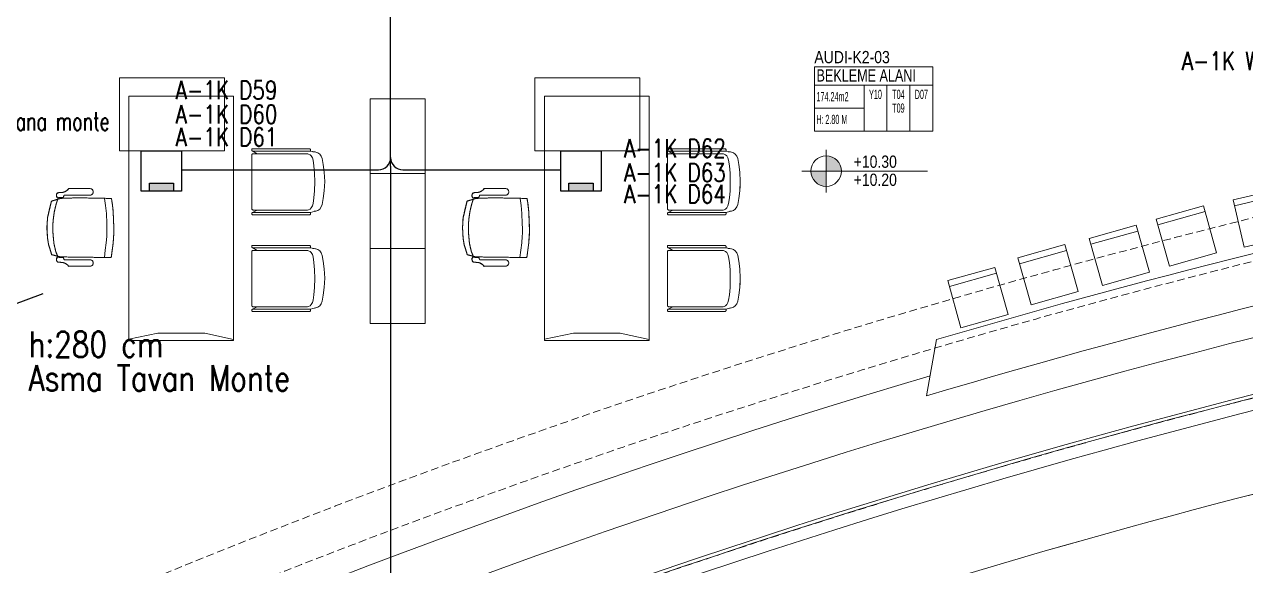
# Model space of a CAD drawing. Extents: x -2050 to 29725, y -1777 to 6820.
# Drawn here: x 14043 to 15042, y 1824 to 2268 of the extents above; entities that cross this region are included whole.
import ezdxf
from ezdxf.enums import TextEntityAlignment as Align

# ---------------------------------------------------------------- set-up
doc = ezdxf.new("R2010")
doc.units = 0
doc.header["$LTSCALE"] = 25
doc.header["$MEASUREMENT"] = 0
doc.linetypes.add('DOT2', pattern=[0.125, 0, -0.125])
doc.linetypes.add('HIDDEN', pattern=[0.375, 0.25, -0.125])
doc.layers.get('0').update_dxf_attribs({"color": 9, "lineweight": 9})
for name, color, linetype, lineweight in [('05', 9, 'Continuous', 9), ('06B', 9, 'Continuous', 9), ('06C', 9, 'Continuous', 9), ('06D', 9, 'Continuous', 9), ('20', 9, 'DOT2', 9), ('21', 9, 'Continuous', 9), ('40', 9, 'Continuous', 9), ('40B', 9, 'Continuous', 9), ('DATA YER', 30, 'Continuous', 30), ('E-DAHİLİ DOME KAMERA', 7, 'Continuous', 30), ('E-DAHİLİ KAMERA', 7, 'Continuous', 30), ('E-DÖŞEME (ŞAP İÇİ) PRİZ KUTUSU', 7, 'Continuous', 30), ('E-YAZI', 7, 'Continuous', 30)]:
    doc.layers.add(name, color=color, linetype=linetype, lineweight=lineweight)
doc.styles.add('Arial', font='arial.ttf', dxfattribs={"height": 2.5})
doc.styles.add('E-YAZI', font='txttw.shx')
doc.styles.add('MuuM_TEXT-STANDART', font='ARIALN.TTF')

# ---------------------------------------------------------------- blocks, each defined once
blk = doc.blocks.new('0_elevationtarget-p')
h = blk.add_hatch(color=256)
h.paths.add_polyline_path([(2.5, 0, 0.414214), (0, 2.5), (0, 0)])
h.paths.add_polyline_path([(0, 0), (-2.5, 0, 0.414214), (0, -2.5)])
blk.add_line((0, -3.5), (0, 3.5))
blk.add_lwpolyline([(16.6, 0), (-4, 0)])
blk.add_circle((0, 0), 2.5)
at = {"style": 'Arial'}
blk.add_attdef('BITMISKOT', text='', height=2, dxfattribs=at).set_placement((4.5, 0), align=Align.BOTTOM_LEFT)
blk.add_attdef('KABAKOT', text='', height=2, dxfattribs=at).set_placement((4.5, -0.59), align=Align.TOP_LEFT)
blk = doc.blocks.new('Group-32-1')
for p, q in [((384804.5516, 69159.371), (384804.573, 69159.3356)), ((384804.5731, 69159.3699), (384804.573, 69159.3694)), ((384804.573, 69159.3694), (384804.573, 69159.3689)), ((384804.573, 69159.3689), (384804.573, 69158.9239)), ((384804.5732, 69159.3709), (384804.5731, 69159.3704)), ((384804.5731, 69159.3704), (384804.5731, 69159.3699)), ((384804.5733, 69159.3713), (384804.5732, 69159.3709)), ((384804.5735, 69159.3718), (384804.5733, 69159.3713)), ((384804.5736, 69159.3723), (384804.5735, 69159.3718)), ((384804.5738, 69159.3727), (384804.5736, 69159.3723)), ((384804.574, 69159.3732), (384804.5738, 69159.3727)), ((384804.5742, 69159.3736), (384804.574, 69159.3732)), ((384804.5745, 69159.374), (384804.5742, 69159.3736)), ((384804.5747, 69159.3745), (384804.5745, 69159.374)), ((384804.575, 69159.3749), (384804.5747, 69159.3745)), ((384804.5753, 69159.3752), (384804.575, 69159.3749)), ((384804.5756, 69159.3756), (384804.5753, 69159.3752)), ((384804.576, 69159.376), (384804.5756, 69159.3756)), ((384804.5763, 69159.3763), (384804.576, 69159.376)), ((384804.5767, 69159.3766), (384804.5763, 69159.3763)), ((384804.5771, 69159.3769), (384804.5767, 69159.3766)), ((384804.5775, 69159.3772), (384804.5771, 69159.3769)), ((384804.5779, 69159.3775), (384804.5775, 69159.3772)), ((384804.5783, 69159.3777), (384804.5779, 69159.3775)), ((384804.5788, 69159.3779), (384804.5783, 69159.3777)), ((384804.5792, 69159.3781), (384804.5788, 69159.3779)), ((384804.5797, 69159.3783), (384804.5792, 69159.3781)), ((384804.5801, 69159.3785), (384804.5797, 69159.3783)), ((384804.5806, 69159.3786), (384804.5801, 69159.3785)), ((384804.5811, 69159.3787), (384804.5806, 69159.3786)), ((384804.5816, 69159.3788), (384804.5811, 69159.3787)), ((384804.5821, 69159.3789), (384804.5816, 69159.3788)), ((384804.5825, 69159.3789), (384804.5821, 69159.3789)), ((384804.583, 69159.3789), (384804.5825, 69159.3789)), ((384805.023, 69159.3789), (384804.583, 69159.3789)), ((384805.0235, 69159.3789), (384805.023, 69159.3789)), ((384805.024, 69159.3789), (384805.0235, 69159.3789)), ((384805.0245, 69159.3788), (384805.024, 69159.3789)), ((384805.0249, 69159.3787), (384805.0245, 69159.3788)), ((384805.0254, 69159.3786), (384805.0249, 69159.3787)), ((384805.0259, 69159.3785), (384805.0254, 69159.3786)), ((384805.0264, 69159.3783), (384805.0259, 69159.3785)), ((384805.0268, 69159.3781), (384805.0264, 69159.3783)), ((384805.0273, 69159.3779), (384805.0268, 69159.3781)), ((384805.0277, 69159.3777), (384805.0273, 69159.3779)), ((384805.0281, 69159.3775), (384805.0277, 69159.3777)), ((384805.0285, 69159.3772), (384805.0281, 69159.3775)), ((384805.029, 69159.3769), (384805.0285, 69159.3772)), ((384805.0293, 69159.3766), (384805.029, 69159.3769)), ((384805.0297, 69159.3763), (384805.0293, 69159.3766)), ((384805.0301, 69159.376), (384805.0297, 69159.3763)), ((384805.0304, 69159.3756), (384805.0301, 69159.376)), ((384805.0307, 69159.3752), (384805.0304, 69159.3756)), ((384805.031, 69159.3749), (384805.0307, 69159.3752)), ((384805.0313, 69159.3745), (384805.031, 69159.3749)), ((384805.0316, 69159.374), (384805.0313, 69159.3745)), ((384805.0318, 69159.3736), (384805.0316, 69159.374)), ((384805.032, 69159.3732), (384805.0318, 69159.3736)), ((384805.0322, 69159.3727), (384805.032, 69159.3732)), ((384805.0324, 69159.3723), (384805.0322, 69159.3727)), ((384805.0326, 69159.3718), (384805.0324, 69159.3723)), ((384805.0327, 69159.3713), (384805.0326, 69159.3718)), ((384805.0328, 69159.3709), (384805.0327, 69159.3713)), ((384805.0329, 69159.3704), (384805.0328, 69159.3709)), ((384805.0329, 69159.3699), (384805.0329, 69159.3704)), ((384805.033, 69159.3694), (384805.0329, 69159.3699)), ((384805.0521, 69159.3725), (384805.033, 69159.3345)), ((384805.033, 69159.3689), (384805.033, 69159.3694)), ((384805.033, 69158.9322), (384805.033, 69159.3689)), ((384805.033, 69158.9322), (384805.033, 69158.9322)), ((384804.5516, 69158.8992), (384804.558, 69158.8616)), ((384805.0524, 69158.8992), (384805.0423, 69158.8616))]:
    blk.add_line(p, q)
at = {"flags": 128}
for points in [[(384804.5309, 69158.9092), (384804.5309, 69158.9087), (384804.531, 69158.9082), (384804.531, 69158.9077), (384804.5311, 69158.9072), (384804.5312, 69158.9068), (384804.5314, 69158.9063), (384804.5315, 69158.9058), (384804.5317, 69158.9054), (384804.5319, 69158.9049), (384804.5321, 69158.9045), (384804.5324, 69158.904), (384804.5326, 69158.9036), (384804.5329, 69158.9032), (384804.5332, 69158.9028), (384804.5335, 69158.9025), (384804.5339, 69158.9021), (384804.5342, 69158.9018), (384804.5346, 69158.9015), (384804.535, 69158.9012), (384804.5354, 69158.9009), (384804.5358, 69158.9006), (384804.5362, 69158.9004), (384804.5367, 69158.9001), (384804.5371, 69158.8999), (384804.5376, 69158.8998), (384804.538, 69158.8996), (384804.5385, 69158.8995), (384804.539, 69158.8994), (384804.5395, 69158.8993), (384804.54, 69158.8992), (384804.5404, 69158.8992), (384804.5409, 69158.8992), (384804.5516, 69158.8992), (384804.5516, 69159.3689), (384804.5516, 69159.3694), (384804.5516, 69159.3699), (384804.5515, 69159.3704), (384804.5515, 69159.3709), (384804.5513, 69159.3713), (384804.5512, 69159.3718), (384804.5511, 69159.3723), (384804.5509, 69159.3727), (384804.5507, 69159.3732), (384804.5505, 69159.3736), (384804.5502, 69159.374), (384804.55, 69159.3745), (384804.5497, 69159.3749), (384804.5494, 69159.3752), (384804.5491, 69159.3756), (384804.5487, 69159.376), (384804.5484, 69159.3763), (384804.548, 69159.3766), (384804.5476, 69159.3769), (384804.5472, 69159.3772), (384804.5468, 69159.3775), (384804.5464, 69159.3777), (384804.5459, 69159.3779), (384804.5455, 69159.3781), (384804.545, 69159.3783), (384804.5445, 69159.3785), (384804.5441, 69159.3786), (384804.5436, 69159.3787), (384804.5431, 69159.3788), (384804.5426, 69159.3789), (384804.5421, 69159.3789), (384804.5416, 69159.3789), (384804.5359, 69159.3789), (384804.5357, 69159.3789), (384804.5354, 69159.3789), (384804.5352, 69159.3788), (384804.535, 69159.3788), (384804.5347, 69159.3788), (384804.5345, 69159.3787), (384804.5343, 69159.3786), (384804.534, 69159.3785), (384804.5338, 69159.3784), (384804.5336, 69159.3783), (384804.5334, 69159.3782), (384804.5332, 69159.3781), (384804.533, 69159.3779), (384804.5328, 69159.3778), (384804.5326, 69159.3776), (384804.5324, 69159.3774), (384804.5322, 69159.3773), (384804.5321, 69159.3771), (384804.5319, 69159.3769), (384804.5318, 69159.3767), (384804.5316, 69159.3765), (384804.5315, 69159.3763), (384804.5314, 69159.376), (384804.5313, 69159.3758), (384804.5312, 69159.3756), (384804.5312, 69159.3754), (384804.5311, 69159.3751), (384804.531, 69159.3749), (384804.531, 69159.3746), (384804.531, 69159.3744), (384804.5309, 69159.3741), (384804.5309, 69159.3739), (384804.5309, 69158.9092)], [(384805.0521, 69158.8992), (384805.0628, 69158.8992), (384805.0633, 69158.8992), (384805.0638, 69158.8992), (384805.0642, 69158.8993), (384805.0647, 69158.8994), (384805.0652, 69158.8995), (384805.0657, 69158.8996), (384805.0661, 69158.8998), (384805.0666, 69158.8999), (384805.0671, 69158.9001), (384805.0675, 69158.9004), (384805.0679, 69158.9006), (384805.0683, 69158.9009), (384805.0687, 69158.9012), (384805.0691, 69158.9015), (384805.0695, 69158.9018), (384805.0698, 69158.9021), (384805.0702, 69158.9025), (384805.0705, 69158.9028), (384805.0708, 69158.9032), (384805.0711, 69158.9036), (384805.0714, 69158.904), (384805.0716, 69158.9045), (384805.0718, 69158.9049), (384805.072, 69158.9054), (384805.0722, 69158.9058), (384805.0723, 69158.9063), (384805.0725, 69158.9068), (384805.0726, 69158.9072), (384805.0727, 69158.9077), (384805.0727, 69158.9082), (384805.0728, 69158.9087), (384805.0728, 69158.9092), (384805.0728, 69159.3689), (384805.0728, 69159.3694), (384805.0727, 69159.3699), (384805.0727, 69159.3704), (384805.0726, 69159.3709), (384805.0725, 69159.3713), (384805.0723, 69159.3718), (384805.0722, 69159.3723), (384805.072, 69159.3727), (384805.0718, 69159.3732), (384805.0716, 69159.3736), (384805.0714, 69159.374), (384805.0711, 69159.3745), (384805.0708, 69159.3749), (384805.0705, 69159.3752), (384805.0702, 69159.3756), (384805.0698, 69159.376), (384805.0695, 69159.3763), (384805.0691, 69159.3766), (384805.0687, 69159.3769), (384805.0683, 69159.3772), (384805.0679, 69159.3775), (384805.0675, 69159.3777), (384805.0671, 69159.3779), (384805.0666, 69159.3781), (384805.0661, 69159.3783), (384805.0657, 69159.3785), (384805.0652, 69159.3786), (384805.0647, 69159.3787), (384805.0642, 69159.3788), (384805.0638, 69159.3789), (384805.0633, 69159.3789), (384805.0628, 69159.3789), (384805.0621, 69159.3789), (384805.0616, 69159.3789), (384805.0611, 69159.3789), (384805.0606, 69159.3788), (384805.0601, 69159.3787), (384805.0596, 69159.3786), (384805.0592, 69159.3785), (384805.0587, 69159.3783), (384805.0582, 69159.3781), (384805.0578, 69159.3779), (384805.0574, 69159.3777), (384805.0569, 69159.3775), (384805.0565, 69159.3772), (384805.0561, 69159.3769), (384805.0557, 69159.3766), (384805.0554, 69159.3763), (384805.055, 69159.376), (384805.0547, 69159.3756), (384805.0543, 69159.3752), (384805.054, 69159.3749), (384805.0538, 69159.3745), (384805.0535, 69159.374), (384805.0533, 69159.3736), (384805.053, 69159.3732), (384805.0528, 69159.3727), (384805.0527, 69159.3723), (384805.0525, 69159.3718), (384805.0524, 69159.3713), (384805.0523, 69159.3709), (384805.0522, 69159.3704), (384805.0521, 69159.3699), (384805.0521, 69159.3694), (384805.0521, 69159.3689), (384805.0521, 69158.8992)]]:
    blk.add_lwpolyline(points, close=True, dxfattribs=at)
for points in [[(384804.5309, 69158.9092, 0.414214), (384804.5409, 69158.8992), (384804.5516, 69158.8992), (384804.5516, 69159.3689, 0.414214), (384804.5416, 69159.3789), (384804.5359, 69159.3789, 0.414214), (384804.5309, 69159.3739)], [(384805.0521, 69158.8992), (384805.0628, 69158.8992, 0.414214), (384805.0728, 69158.9092), (384805.0728, 69159.3689, 0.414214), (384805.0628, 69159.3789), (384805.0621, 69159.3789, 0.414214), (384805.0521, 69159.3689)]]:
    blk.add_lwpolyline(points, format="xyb", close=True, dxfattribs=at)
blk.add_lwpolyline([(384805.033, 69158.9322), (384805.033, 69159.3689, 0.414214), (384805.023, 69159.3789), (384804.583, 69159.3789, 0.414214), (384804.573, 69159.3689), (384804.573, 69158.9239), (384804.5738, 69158.9202)], format="xyb", dxfattribs=at)
for points in [[(384804.573, 69158.9322), (384804.573, 69158.9239), (384804.5752, 69158.9142), (384804.5804, 69158.903), (384804.5903, 69158.8926), (384804.6064, 69158.8839), (384804.6258, 69158.8783), (384804.6716, 69158.8721), (384804.7307, 69158.8665), (384804.803, 69158.8644)], [(384805.033, 69158.9322), (384805.033, 69158.9239), (384805.0308, 69158.9142), (384805.0256, 69158.903), (384805.0157, 69158.8926), (384804.9996, 69158.8839), (384804.9803, 69158.8783), (384804.9344, 69158.8721), (384804.8753, 69158.8665), (384804.803, 69158.8644)], [(384804.5569, 69158.8806), (384804.5569, 69158.8686), (384804.5592, 69158.8546), (384804.5647, 69158.8386), (384804.5752, 69158.8236), (384804.5922, 69158.8111), (384804.6127, 69158.8031), (384804.6612, 69158.7941), (384804.7237, 69158.7861), (384804.8002, 69158.7831)], [(384805.0434, 69158.8658), (384805.0434, 69158.8686), (384805.0412, 69158.8546), (384805.0357, 69158.8386), (384805.0252, 69158.8236), (384805.0082, 69158.8111), (384804.9877, 69158.8031), (384804.9392, 69158.7941), (384804.8767, 69158.7861), (384804.8002, 69158.7831)]]:
    blk.add_lwpolyline(points, dxfattribs=at)
at = {"layer": '40'}
blk.add_lwpolyline([(384805.023, 69159.3789), (384804.583, 69159.3789, 0.414214), (384804.573, 69159.3689), (384804.573, 69159.3366), (384804.573, 69159.3356), (384804.5516, 69159.371), (384804.551, 69159.3725, 0.309775), (384804.5416, 69159.3789), (384804.5359, 69159.3789, 0.413784), (384804.5309, 69159.3739), (384804.5309, 69158.9092, 0.414214), (384804.5409, 69158.8992), (384804.5516, 69158.8992), (384804.5569, 69158.8686), (384804.5592, 69158.8546), (384804.5647, 69158.8386), (384804.5752, 69158.8236), (384804.5922, 69158.8111), (384804.6127, 69158.8031), (384804.6612, 69158.7941), (384804.7237, 69158.7861), (384804.8002, 69158.7831), (384804.8384, 69158.7846), (384804.8767, 69158.7861), (384804.9392, 69158.7941), (384804.9877, 69158.8031), (384805.0082, 69158.8111), (384805.0252, 69158.8236), (384805.0357, 69158.8386), (384805.0412, 69158.8546), (384805.0473, 69158.8804), (384805.0524, 69158.8992), (384805.0628, 69158.8992, 0.414214), (384805.0728, 69158.9092), (384805.0728, 69159.3689, 0.781144), (384805.0521, 69159.3725), (384805.033, 69159.3345), (384805.033, 69159.3689, 0.407263), (384805.0232, 69159.3789)], format="xyb", close=True, dxfattribs=at)
blk = doc.blocks.new('Group-258-1')
at = {"linetype": 'Continuous'}
for p, q in [((384800.0983, 69164.505), (384800.0936, 69164.5084)), ((384800.71, 69164.505), (384800.7146, 69164.5084)), ((384800.2257, 69164.3995), (384800.1668, 69164.4084)), ((384800.2892, 69164.3936), (384800.2257, 69164.3995)), ((384800.5895, 69164.4019), (384800.5299, 69164.394)), ((384800.6491, 69164.4097), (384800.5895, 69164.4019)), ((384800.3717, 69164.3904), (384800.2892, 69164.3936)), ((384800.4137, 69164.389), (384800.3717, 69164.3904)), ((384800.4502, 69164.389), (384800.4137, 69164.389)), ((384800.4792, 69164.3908), (384800.4502, 69164.389)), ((384800.5299, 69164.394), (384800.4792, 69164.3908))]:
    blk.add_line(p, q, dxfattribs=at)
at = {"linetype": 'Continuous', "flags": 128}
for points in [[(384800.0862, 69164.6997), (384800.0862, 69164.6409), (384800.0862, 69164.6409)], [(384800.722, 69164.6997), (384800.722, 69164.6409), (384800.722, 69164.6409)], [(384800.0862, 69164.6409), (384800.0862, 69164.5259), (384800.0862, 69164.6409)], [(384800.1395, 69164.5259), (384800.1395, 69164.6409), (384800.1395, 69164.6409)], [(384800.6687, 69164.5259), (384800.6687, 69164.6409), (384800.6687, 69164.6409)], [(384800.722, 69164.6409), (384800.722, 69164.5259), (384800.722, 69164.6409)], [(384800.0862, 69164.5259), (384800.0862, 69164.5259), (384800.087, 69164.52)], [(384800.0862, 69164.5259), (384800.087, 69164.52), (384800.087, 69164.52)], [(384800.087, 69164.52), (384800.087, 69164.52), (384800.0892, 69164.5143)], [(384800.087, 69164.52), (384800.0892, 69164.5143), (384800.0892, 69164.5143)], [(384800.0892, 69164.5143), (384800.0892, 69164.5143), (384800.0929, 69164.5094)], [(384800.0892, 69164.5143), (384800.0936, 69164.5084), (384800.0929, 69164.5094)], [(384800.0977, 69164.5054), (384800.0977, 69164.5054), (384800.1034, 69164.5026)], [(384800.0977, 69164.5054), (384800.1034, 69164.5026), (384800.1034, 69164.5026)], [(384800.1034, 69164.5026), (384800.1034, 69164.5026), (384800.1096, 69164.5011)], [(384800.1034, 69164.5026), (384800.1096, 69164.5011), (384800.1096, 69164.5011)], [(384800.1096, 69164.5011), (384800.1096, 69164.5011), (384800.1161, 69164.5011)], [(384800.1096, 69164.5011), (384800.1161, 69164.5011), (384800.1161, 69164.5011)], [(384800.1161, 69164.5011), (384800.1161, 69164.5011), (384800.1223, 69164.5026)], [(384800.1161, 69164.5011), (384800.1223, 69164.5026), (384800.1223, 69164.5026)], [(384800.1223, 69164.5026), (384800.1223, 69164.5026), (384800.128, 69164.5054)], [(384800.1223, 69164.5026), (384800.128, 69164.5054), (384800.128, 69164.5054)], [(384800.128, 69164.5054), (384800.128, 69164.5054), (384800.1328, 69164.5094)], [(384800.128, 69164.5054), (384800.1328, 69164.5094), (384800.1328, 69164.5094)], [(384800.1328, 69164.5094), (384800.1328, 69164.5094), (384800.1365, 69164.5143)], [(384800.1328, 69164.5094), (384800.1365, 69164.5143), (384800.1365, 69164.5143)], [(384800.1365, 69164.5143), (384800.1365, 69164.5143), (384800.1387, 69164.52)], [(384800.1365, 69164.5143), (384800.1387, 69164.52), (384800.1387, 69164.52)], [(384800.1387, 69164.52), (384800.1387, 69164.52), (384800.1395, 69164.5259)], [(384800.1387, 69164.52), (384800.1395, 69164.5259), (384800.1395, 69164.5259)], [(384800.6695, 69164.52), (384800.6695, 69164.52), (384800.6687, 69164.5259)], [(384800.6695, 69164.52), (384800.6687, 69164.5259), (384800.6687, 69164.5259)], [(384800.6718, 69164.5143), (384800.6718, 69164.5143), (384800.6695, 69164.52)], [(384800.6718, 69164.5143), (384800.6695, 69164.52), (384800.6695, 69164.52)], [(384800.6754, 69164.5094), (384800.6754, 69164.5094), (384800.6718, 69164.5143)], [(384800.6754, 69164.5094), (384800.6718, 69164.5143), (384800.6718, 69164.5143)], [(384800.6802, 69164.5054), (384800.6802, 69164.5054), (384800.6754, 69164.5094)], [(384800.6802, 69164.5054), (384800.6754, 69164.5094), (384800.6754, 69164.5094)], [(384800.6859, 69164.5026), (384800.6859, 69164.5026), (384800.6802, 69164.5054)], [(384800.6859, 69164.5026), (384800.6802, 69164.5054), (384800.6802, 69164.5054)], [(384800.6922, 69164.5011), (384800.6922, 69164.5011), (384800.6859, 69164.5026)], [(384800.6922, 69164.5011), (384800.6859, 69164.5026), (384800.6859, 69164.5026)], [(384800.6986, 69164.5011), (384800.6986, 69164.5011), (384800.6922, 69164.5011)], [(384800.6986, 69164.5011), (384800.6922, 69164.5011), (384800.6922, 69164.5011)], [(384800.7048, 69164.5026), (384800.7048, 69164.5026), (384800.6986, 69164.5011)], [(384800.7048, 69164.5026), (384800.6986, 69164.5011), (384800.6986, 69164.5011)], [(384800.7105, 69164.5054), (384800.7105, 69164.5054), (384800.7048, 69164.5026)], [(384800.7105, 69164.5054), (384800.7048, 69164.5026), (384800.7048, 69164.5026)], [(384800.719, 69164.5143), (384800.7146, 69164.5084), (384800.7153, 69164.5094)], [(384800.719, 69164.5143), (384800.719, 69164.5143), (384800.7153, 69164.5094)], [(384800.7213, 69164.52), (384800.7213, 69164.52), (384800.719, 69164.5143)], [(384800.7213, 69164.52), (384800.719, 69164.5143), (384800.719, 69164.5143)], [(384800.722, 69164.5259), (384800.722, 69164.5259), (384800.7213, 69164.52)], [(384800.722, 69164.5259), (384800.7213, 69164.52), (384800.7213, 69164.52)]]:
    blk.add_lwpolyline(points, close=True, dxfattribs=at)
at = {"linetype": 'Continuous'}
for points in [[(384800.1182, 69164.7571), (384800.1184, 69164.788), (384800.1261, 69164.8013), (384800.1481, 69164.8026)], [(384800.1481, 69164.8026), (384800.1523, 69164.8031), (384800.1616, 69164.7937)], [(384800.1886, 69164.8426), (384800.1775, 69164.8055), (384800.1663, 69164.7685)], [(384800.2113, 69164.8039), (384800.1911, 69164.7972), (384800.1708, 69164.7905)], [(384800.2312, 69164.8536), (384800.2099, 69164.8481), (384800.1886, 69164.8426)], [(384800.2746, 69164.8191), (384800.2429, 69164.8115), (384800.2113, 69164.8039)], [(384800.3272, 69164.8751), (384800.2792, 69164.8644), (384800.2312, 69164.8536)], [(384800.3252, 69164.8264), (384800.2999, 69164.8227), (384800.2746, 69164.8191)], [(384800.3841, 69164.8318), (384800.3546, 69164.8291), (384800.3252, 69164.8264)], [(384800.4074, 69164.8792), (384800.3673, 69164.8772), (384800.3272, 69164.8751)], [(384800.4307, 69164.8318), (384800.4074, 69164.8318), (384800.3841, 69164.8318)], [(384800.4932, 69164.8746), (384800.4503, 69164.8769), (384800.4074, 69164.8792)], [(384800.4872, 69164.8271), (384800.4589, 69164.8295), (384800.4307, 69164.8318)], [(384800.5356, 69164.8225), (384800.5114, 69164.8248), (384800.4872, 69164.8271)], [(384800.5432, 69164.8666), (384800.5182, 69164.8706), (384800.4932, 69164.8746)], [(384800.5919, 69164.8096), (384800.5638, 69164.8161), (384800.5356, 69164.8225)], [(384800.6271, 69164.8405), (384800.5851, 69164.8535), (384800.5432, 69164.8666)], [(384800.637, 69164.7924), (384800.6046, 69164.8075), (384800.5919, 69164.8096)], [(384800.6454, 69164.7717), (384800.6363, 69164.8061), (384800.6271, 69164.8405)], [(384800.6601, 69164.8026), (384800.656, 69164.8031), (384800.6466, 69164.7937)], [(384800.69, 69164.7571), (384800.6898, 69164.788), (384800.6822, 69164.8013), (384800.6601, 69164.8026)], [(384800.0854, 69164.7011), (384800.1126, 69164.7212), (384800.1182, 69164.7571)], [(384800.158, 69164.7461), (384800.1488, 69164.7423), (384800.1395, 69164.7385)], [(384800.1395, 69164.7385), (384800.1395, 69164.6897), (384800.1395, 69164.6409)], [(384800.1585, 69164.7715), (384800.1583, 69164.7588), (384800.158, 69164.7461)], [(384800.1616, 69164.7937), (384800.1601, 69164.7826), (384800.1585, 69164.7715)], [(384800.1663, 69164.7685), (384800.1639, 69164.6975), (384800.1616, 69164.6266)], [(384800.6491, 69164.4746), (384800.6472, 69164.6232), (384800.6454, 69164.7717)], [(384800.6466, 69164.7937), (384800.6482, 69164.7826), (384800.6497, 69164.7715)], [(384800.6497, 69164.7715), (384800.65, 69164.7588), (384800.6502, 69164.7461)], [(384800.6502, 69164.7461), (384800.6595, 69164.7423), (384800.6687, 69164.7385)], [(384800.6687, 69164.7385), (384800.6687, 69164.6897), (384800.6687, 69164.6409)], [(384800.7229, 69164.7011), (384800.6957, 69164.7212), (384800.69, 69164.7571)], [(384800.1616, 69164.6266), (384800.1642, 69164.4892), (384800.1668, 69164.3518)], [(384800.6491, 69164.3531), (384800.6491, 69164.4138), (384800.6491, 69164.4746)], [(384800.1668, 69164.3518), (384800.2302, 69164.3409), (384800.278, 69164.3374)], [(384800.278, 69164.3374), (384800.3427, 69164.3349), (384800.4074, 69164.3324)], [(384800.4074, 69164.3324), (384800.4288, 69164.3324), (384800.4502, 69164.3324)], [(384800.4502, 69164.3324), (384800.4901, 69164.3349), (384800.5299, 69164.3374)], [(384800.5299, 69164.3374), (384800.5895, 69164.3452), (384800.6491, 69164.3531)]]:
    blk.add_open_spline(points, degree=2, dxfattribs=at)
at = {"layer": '40'}
for points in [[(384800.1395, 69164.7385), (384800.158, 69164.7461), (384800.1583, 69164.7588), (384800.1585, 69164.7715), (384800.1616, 69164.7937), (384800.1481, 69164.8026, 0.293897), (384800.1206, 69164.7899), (384800.1182, 69164.7571, -0.205), (384800.0854, 69164.7011), (384800.0862, 69164.6997), (384800.0862, 69164.5259, 0.937941), (384800.1395, 69164.5259)], [(384800.6687, 69164.7385), (384800.6502, 69164.7461), (384800.65, 69164.7588), (384800.6497, 69164.7715), (384800.6466, 69164.7937), (384800.6601, 69164.8026, -0.293897), (384800.6877, 69164.7899), (384800.69, 69164.7571, 0.205), (384800.7229, 69164.7011), (384800.722, 69164.6997), (384800.722, 69164.5259, -0.937941), (384800.6687, 69164.5259)]]:
    blk.add_lwpolyline(points, format="xyb", close=True, dxfattribs=at)
blk.add_lwpolyline([(384800.6491, 69164.3531), (384800.5895, 69164.3452), (384800.5299, 69164.3374), (384800.4502, 69164.3324), (384800.4074, 69164.3324), (384800.3427, 69164.3349), (384800.278, 69164.3374), (384800.2222, 69164.3433), (384800.1668, 69164.3518), (384800.1642, 69164.4892), (384800.1616, 69164.6266), (384800.1639, 69164.6975), (384800.1663, 69164.7685), (384800.1732, 69164.7913), (384800.1886, 69164.8426), (384800.3272, 69164.8751), (384800.4074, 69164.8792), (384800.4932, 69164.8746), (384800.5432, 69164.8666), (384800.6271, 69164.8405), (384800.6454, 69164.7717), (384800.6472, 69164.6232), (384800.6491, 69164.4746), (384800.6491, 69164.4097)], close=True, dxfattribs=at)
blk = doc.blocks.new('p-ma-audi')
for p, q in [((-7.57, 155.19), (-7.57, 200)), ((-85.7, 155.19), (-7.57, 155.19))]:
    blk.add_line(p, q)
at = {"flags": 128}
for points in [[(-7.57, 200), (-7.57, 214.96), (-93.45, 214.96), (-93.45, 155.19), (-85.7, 155.19)], [(-85.7, 0.04), (-85.7, 0.94), (-61.93, 5.88), (-23.62, 5.88), (0, 0.73), (0, 0), (-85.67, 0)]]:
    blk.add_lwpolyline(points, dxfattribs=at)
for points in [[(-85.7, 200), (-85.7, 0), (0, 0), (0, 200), (-85.7, 200)], [(-85.7, 200), (-85.7, 0), (0, 0), (0, 200)]]:
    blk.add_lwpolyline(points, close=True, dxfattribs=at)
blk = doc.blocks.new('Group-41-1')
for p, q in [((384804.5645, 69162.035), (384804.5645, 69161.585)), ((384805.1779, 69162.035), (384804.5645, 69162.035)), ((384805.1779, 69161.585), (384805.1779, 69162.035)), ((384804.5645, 69161.585), (384805.1779, 69161.585))]:
    blk.add_line(p, q)
at = {"flags": 128}
blk.add_lwpolyline([(384804.5645, 69162.035), (384805.1779, 69162.035), (384805.1779, 69161.585), (384804.5645, 69161.585)], close=True, dxfattribs=at)
blk = doc.blocks.new('Group-42-1')
at = {"layer": '05', "color": 7}
for p in [(-1.2267, 0), (-0.6133, 0), (0, 0)]:
    blk.add_blockref('Group-41-1', p, dxfattribs=at)
blk = doc.blocks.new('p-tabure')
at = {"layer": '05'}
blk.add_lwpolyline([(-20, 40), (20, 40), (20, 0), (-20, 0)], close=True, dxfattribs=at)
blk.add_lwpolyline([(-20, 5), (20, 5)], dxfattribs=at)
blk = doc.blocks.new('0_roomno2-flat-2')
at = {"layer": '21'}
blk.add_lwpolyline([(96.88, -52.5), (0, -52.5), (0, 0), (96.88, 0)], close=True, dxfattribs=at)
for points in [[(0, -15), (96.88, -15)], [(40.62, -15), (40.62, -52.5)], [(59.38, -15), (59.38, -52.5)], [(78.12, -15), (78.12, -52.5)], [(0, -33.75), (40.62, -33.75)]]:
    blk.add_lwpolyline(points, dxfattribs=at)
at = {"layer": '21', "style": 'MuuM_TEXT-STANDART', "width": 0.6}
blk.add_text('H:', height=7.5, dxfattribs=at).set_placement((1.75, -43.04), align=Align.MIDDLE_LEFT)
at = {"layer": '21', "style": 'Arial'}
blk.add_attdef('ODANO', (0, 5.85), '', height=10, dxfattribs=at)
blk.add_attdef('MEKANADI', text='', height=10, dxfattribs=at).set_placement((1.75, -15), align=Align.BOTTOM_LEFT)
at = {"layer": '21', "style": 'MuuM_TEXT-STANDART', "width": 0.6}
for tag, p in [('YER01', (50, -22.5)), ('TAVAN01', (68.75, -22.5)), ('DUVAR01', (87.5, -22.5)), ('YER02', (50, -33.75)), ('TAVAN02', (68.75, -33.75)), ('DUVAR02', (87.5, -33.75)), ('YER03', (50, -45)), ('TAVAN03', (68.75, -45)), ('DUVAR03', (87.5, -45))]:
    blk.add_attdef(tag, text='', height=7.5, dxfattribs=at).set_placement(p, align=Align.MIDDLE_CENTER)
for tag, p in [('M2', (1.75, -24.38)), ('TEMIZTAVANYUKSEKLIGI', (9, -43.04))]:
    blk.add_attdef(tag, text='', height=7.5, dxfattribs=at).set_placement(p, align=Align.MIDDLE_LEFT)
blk = doc.blocks.new('p-2. kat planı')
at = {"layer": '20', "linetype": 'HIDDEN'}
blk.add_lwpolyline([(16671.49, 2158.03, 0.152192), (13054.42, 1065.28, 0.152192)], format="xyb", dxfattribs=at)
at = {"layer": '40'}
blk.add_lwpolyline([(13054.42, 704.15, -0.030791), (13682.75, 1104.54), (13576.46, 1296.45, -0.024013), (14116.78, 1562.65), (14175.16, 1426.96), (14212.09, 1442.78), (14154.09, 1578.71, -0.023167), (14698.59, 1781.77), (14742.74, 1640.76), (14781.91, 1653.34), (14736.69, 1793.87, -0.023228), (15300.09, 1942.43), (15330.55, 1797.88), (15369.84, 1806.22), (15339.16, 1950.68, -0.024001), (15933.76, 2044.81), (15957.63, 1826.73, -0.029535), (16671.45, 1862.43), (16671.45, 2206.09), (16650.5, 2206.09, 0.149972), (13055.87, 1124.03), (13054.42, 1124.03)], format="xyb", close=True, dxfattribs=at)
at = {"layer": '40B'}
blk.add_lwpolyline([(13052.5, 1837.5), (13052.5, 1065.5), (13054.42, 1065.5, -0.152186), (16671.45, 2158.21), (16671.45, 2226.09), (16672.5, 2226.09), (16672.5, 2372.5), (15945, 2372.5), (15945, 2365), (14187.5, 2363), (14187.5, 2825), (13845, 2825), (13845, 1845), (13845, 1837.5)], format="xyb", close=True, dxfattribs=at)
ref = blk.add_blockref('0_roomno2-flat-2', (14689.22, 2232.75))
ref.add_attrib('ODANO', 'AUDI-K2-03', dxfattribs={"layer": '21', "height": 10, "style": 'MuuM_TEXT-STANDART'}).set_placement((14689.22, 2232.75), align=Align.BOTTOM_LEFT)
ref.add_attrib('MEKANADI', 'BEKLEME ALANI', dxfattribs={"layer": '21', "height": 10, "style": 'MuuM_TEXT-STANDART', "width": 0.9}).set_placement((14690.97, 2217.75), align=Align.BOTTOM_LEFT)
ref.add_attrib('M2', '174.24m2', dxfattribs={"layer": '21', "height": 7.5, "style": 'MuuM_TEXT-STANDART', "width": 0.6}).set_placement((14690.97, 2208.38), align=Align.MIDDLE_LEFT)
ref.add_attrib('TEMIZTAVANYUKSEKLIGI', '2.80 M', dxfattribs={"layer": '21', "height": 7.5, "style": 'MuuM_TEXT-STANDART', "width": 0.6}).set_placement((14698.22, 2189.71), align=Align.MIDDLE_LEFT)
ref.add_attrib('YER01', 'Y10', dxfattribs={"layer": '21', "height": 7.5, "style": 'MuuM_TEXT-STANDART', "width": 0.6}).set_placement((14739.22, 2210.25), align=Align.MIDDLE_CENTER)
ref.add_attrib('TAVAN01', 'T04', dxfattribs={"layer": '21', "height": 7.5, "style": 'MuuM_TEXT-STANDART', "width": 0.6}).set_placement((14757.97, 2210.25), align=Align.MIDDLE_CENTER)
ref.add_attrib('DUVAR01', 'D07', dxfattribs={"layer": '21', "height": 7.5, "style": 'MuuM_TEXT-STANDART', "width": 0.6}).set_placement((14776.72, 2210.25), align=Align.MIDDLE_CENTER)
ref.add_attrib('TAVAN02', 'T09', dxfattribs={"layer": '21', "height": 7.5, "style": 'MuuM_TEXT-STANDART', "width": 0.6}).set_placement((14757.97, 2199), align=Align.MIDDLE_CENTER)
blk = doc.blocks.new('p-egikduvar')
at = {"layer": '06D'}
blk.add_lwpolyline([(1054.01, 689.35, -0.023225), (1617.34, 837.88, -2.271119)], format="xyb", dxfattribs=at)
blk = doc.blocks.new('10_DÖŞEME (ŞAP İÇİ) PRİZ KUTUSU')
at = {"layer": 'E-DÖŞEME (ŞAP İÇİ) PRİZ KUTUSU'}
blk.add_hatch(color=5, dxfattribs=at).paths.add_polyline_path([(0.734, 0.216), (0.734, 0.706), (-0.734, 0.706), (-0.734, 0.216)])
at = {"layer": 'E-DÖŞEME (ŞAP İÇİ) PRİZ KUTUSU', "color": 5}
for points in [[(1.224, 2.664), (1.224, 0.216), (-1.224, 0.216), (-1.224, 2.664)], [(0.734, 0.706), (0.734, 0.216), (-0.734, 0.216), (-0.734, 0.706)]]:
    blk.add_lwpolyline(points, close=True, dxfattribs=at)
blk = doc.blocks.new('100_DAHİLİ DOME KAMERA')
at = {"layer": 'E-DAHİLİ DOME KAMERA', "color": 4}
for p, q in [((-1.936, 0.715), (-1.936, -0.689)), ((0.82, 0.715), (-1.936, 0.715)), ((0.82, -0.689), (0.82, 0.715)), ((0.82, 0.294), (2.131, 0.668)), ((2.131, 0.668), (2.131, -0.643)), ((-1.936, -0.689), (0.82, -0.689)), ((0.82, -0.268), (2.131, -0.643))]:
    blk.add_line(p, q, dxfattribs=at)
at = {"layer": 'E-DAHİLİ DOME KAMERA', "color": 4, "linetype": 'Continuous'}
blk.add_circle((0, 0), 2.566, dxfattribs=at)
at = {"layer": 'E-DAHİLİ KAMERA', "color": 4}
for q in [(12.981, 6.264), (12.981, -6.264)]:
    blk.add_line((2.131, 0), q, dxfattribs=at)

msp = doc.modelspace()

# ---------------------------------------------------------------- linework, layer by layer
at = {"layer": '06B'}
for points in [[(13055.87, 1124.03, -0.149972), (16650.5, 2206.09)], [(13033.61, 1157.26, -0.075525), (14783.96, 1979.92, -0.075525)]]:
    msp.add_lwpolyline(points, format="xyb", dxfattribs=at)
msp.add_lwpolyline([(14789.27, 2009.53, -0.022068), (15343.04, 2146.44), (15372.61, 2109.62, 0.023732), (14781, 1963.39)], format="xyb", close=True, dxfattribs=at)
at = {"layer": '06C'}
msp.add_lwpolyline([(13124.69, 1100.45), (13117.7, 1111.05, -0.146397), (16605.5, 2161.14), (16605.5, 2148.44, 0.146396), (13124.69, 1100.45, 3.321415)], format="xyb", dxfattribs=at)
at = {"layer": '06D'}
msp.add_lwpolyline([(15949.84, 1897.89, 0.099521), (13648.07, 1167.17, 0.099521)], format="xyb", dxfattribs=at)
at = {"layer": '20', "linetype": 'HIDDEN'}
for points in [[(13074.5, 1250.48, -0.146575), (16650.5, 2301.36, -0.146575)], [(13074.5, 1209.1, -0.147553), (16652.5, 2266.71)]]:
    msp.add_lwpolyline(points, format="xyb", dxfattribs=at)
at = {"layer": 'DATA YER'}
for p, q in [((14342.53, 2158.44), (14342.53, 2292.07)), ((14342.53, 2151.44), (14342.53, 2158.44)), ((14171.71, 2148.44), (14332.53, 2148.44)), ((14342.53, 2151.44), (14342.53, 1780.02)), ((14352.53, 2148.44), (14481.17, 2148.44))]:
    msp.add_line(p, q, dxfattribs=at)
for centre, start, end in [((14332.53, 2158.44), 270, 0), ((14352.53, 2158.44), 180, 270)]:
    msp.add_arc(centre, 10, start, end, dxfattribs=at)

# ---------------------------------------------------------------- block references
msp.add_blockref('p-2. kat planı', (0, 0))
at = {"layer": '05', "color": 7}
for p in [(14214.08, 2008.85), (14554.08, 2008.85)]:
    msp.add_blockref('p-ma-audi', p, dxfattribs=at)
at = {"layer": '05', "color": 7, "xscale": -100, "yscale": 100, "zscale": 100, "rotation": 90}
msp.add_blockref('Group-42-1', (6930529.2, 38482540.49), dxfattribs=at)
at = {"layer": '05', "color": 7, "extrusion": (0, 0, -1), "xscale": 100, "yscale": 100, "zscale": -100, "rotation": 270}
for name, p in [('Group-32-1', (-6930166.88, 38482618.88)), ('Group-32-1', (-6930506.88, 38482618.88)), ('Group-258-1', (-6930549.3, 38482141.72)), ('Group-258-1', (-6930889.3, 38482141.72)), ('Group-32-1', (-6930166.88, 38482539.7)), ('Group-32-1', (-6930506.88, 38482539.7))]:
    msp.add_blockref(name, p, dxfattribs=at)
at = {"layer": '05'}
for p, rotation in [((15051.27, 2128.52), 193.053140253869), ((14988.23, 2113.64), 195.7368399596658), ((14933.24, 2097.77), 195.7368399596658), ((14874.99, 2081.89), 195.7368399596658), ((14817.56, 2063.17), 195.7368399596658)]:
    msp.add_blockref('p-tabure', p, dxfattribs=dict(at, rotation=rotation))
at = {"layer": '06D'}
msp.add_blockref('p-egikduvar', (13682.75, 1104.54), dxfattribs=at)
at = {"layer": '21'}
ref = msp.add_blockref('0_elevationtarget-p', (14698.88, 2147.42), dxfattribs=dict(at, xscale=5, yscale=5, zscale=0.5))
ref.add_attrib('BITMISKOT', '+10.30', dxfattribs={"layer": '0', "height": 10, "style": 'MuuM_TEXT-STANDART'}).set_placement((14721.38, 2147.15), align=Align.BOTTOM_LEFT)
ref.add_attrib('KABAKOT', '+10.20', dxfattribs={"layer": '0', "height": 10, "style": 'MuuM_TEXT-STANDART'}).set_placement((14721.38, 2132.32), align=Align.BOTTOM_LEFT)
at = {"layer": 'E-DAHİLİ DOME KAMERA', "xscale": 9.999999999999998, "yscale": 9.999999999999998, "zscale": 9.999999999999998, "rotation": 50.54582748323969}
msp.add_blockref('100_DAHİLİ DOME KAMERA', (13927.34, 1986.88), dxfattribs=at)
at = {"layer": 'E-DÖŞEME (ŞAP İÇİ) PRİZ KUTUSU', "xscale": 13.48039215686274, "yscale": 13.48039215686274, "zscale": 13.48039215686274}
for p in [(14155.06, 2128.13), (14498.32, 2128.13)]:
    msp.add_blockref('10_DÖŞEME (ŞAP İÇİ) PRİZ KUTUSU', p, dxfattribs=at)

# ---------------------------------------------------------------- texts
at = {"layer": 'E-YAZI', "color": 6, "style": 'E-YAZI', "width": 0.8}
for s, p in [('A-1K W6', (14989.76, 2230.14)), ('A-1K D59', (14166.62, 2206.22)), ('A-1K D60', (14166.62, 2186.46)), ('A-1K D61', (14166.62, 2167.81)), ('A-1K D62', (14533.46, 2158.65)), ('A-1K D63', (14533.46, 2138.78)), ('A-1K D64', (14533.46, 2121.16))]:
    msp.add_text(s, height=15, dxfattribs=at).set_placement(p)
at = {"layer": 'E-YAZI', "color": 3, "style": 'E-YAZI', "width": 0.7}
msp.add_text('h:asma tavana monte', height=15, dxfattribs=at).set_placement((13955.98, 2180.75))
at = {"layer": 'E-YAZI', "color": 30, "style": 'E-YAZI', "width": 0.8}
for s, p in [('h:280 cm', (14046.39, 1995.16)), ('Asma Tavan Monte', (14046.39, 1967.44))]:
    msp.add_text(s, height=21, dxfattribs=at).set_placement(p)

doc.saveas('drawing.dxf')
